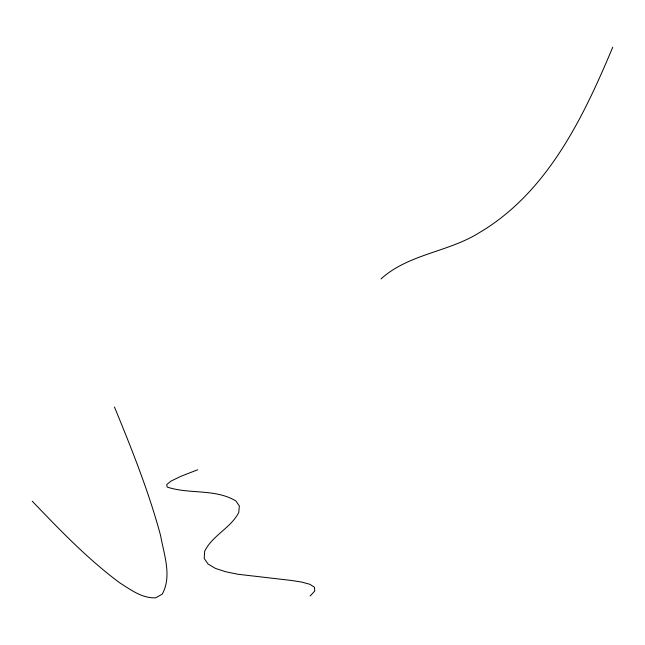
<?xml version="1.0" encoding="UTF-8"?>
<svg xmlns="http://www.w3.org/2000/svg" width="645" height="645" viewBox="0 0 645 645"><rect width="100%" height="100%" fill="white"/><g stroke="black" fill="none" stroke-linecap="round" stroke-linejoin="round"><path stroke-width="0.97" d="M612.75 47.19C583.378 117.245 547.452 192.355 479.525 232.555C448.622 252.131 408.632 253.824 381.05 278.89M310.116 596.012L314.76 591.03L314.429 587.2L309.89 584.306L301.933 582.129L291.322 580.444L237.908 574.26L225.694 571.752L215.486 568.422L208.061 564.044L204.191 558.401L204.667 551.265C212.423 535.374 230.62 528.182 238.747 512.549L239.351 505.938L235.877 500.947C215.132 488.475 189.308 494.465 167.144 487.048L166.724 484.58L171.078 481.057L181.092 476.22L197.644 469.794M32.25 501.205C59.775 529.932 87.502 558.812 119.486 582.661C130.516 589.635 141.997 598.463 155.743 597.81L162.266 594.11C172.175 575.977 163.903 554.41 160.597 535.56C148.761 491.53 131.757 449.13 114.463 407.011"/></g></svg>
